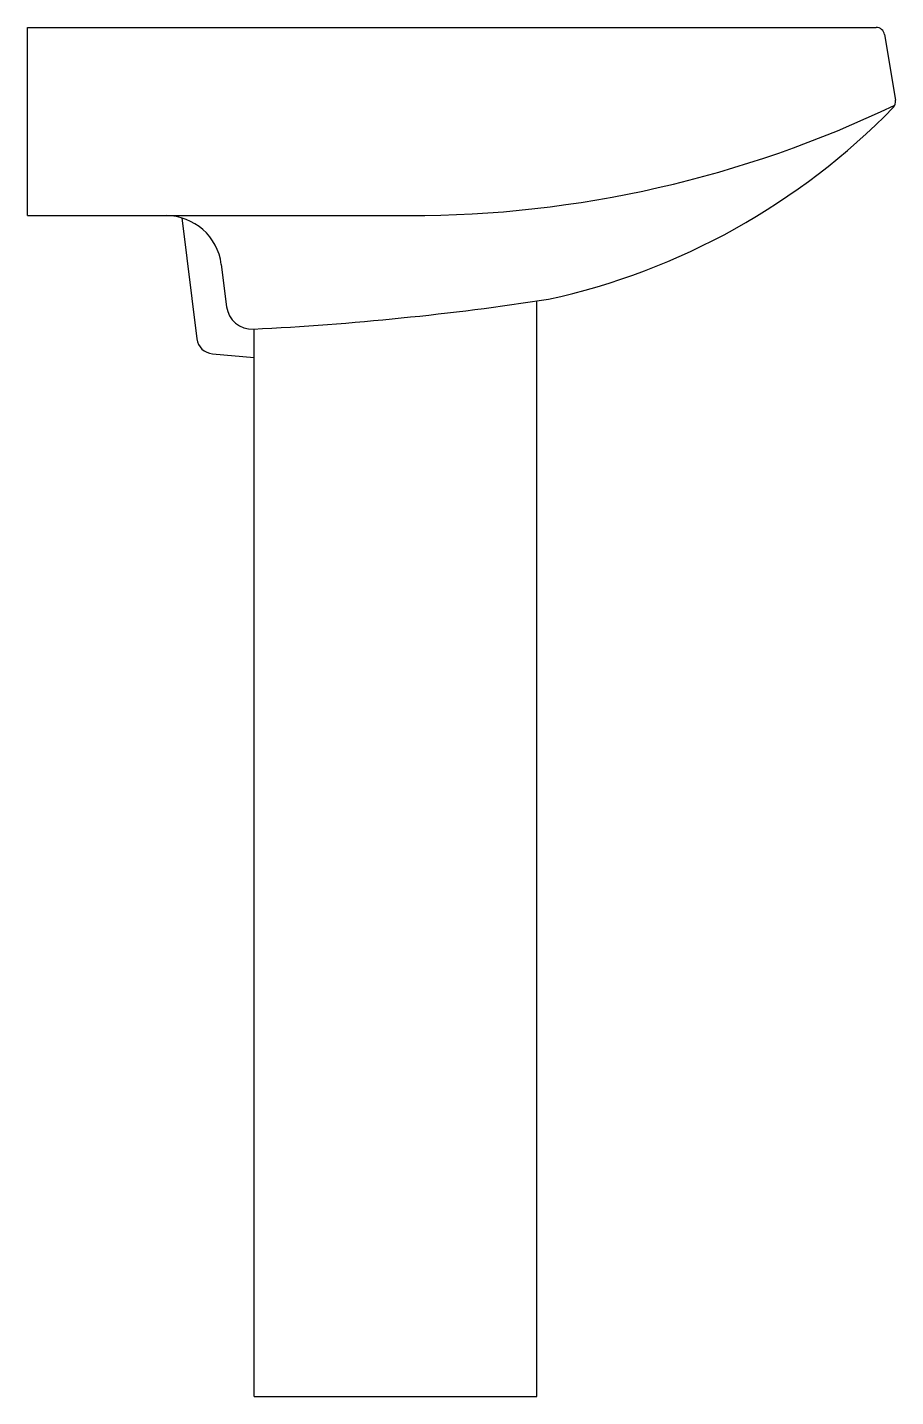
# Model space of a CAD drawing. Extents: x -277.719 to -277.212, y 328.433 to 329.233.
import ezdxf

# ---------------------------------------------------------------- set-up
doc = ezdxf.new("R2010")
doc.units = 0
doc.header["$LTSCALE"] = 0.28
doc.header["$MEASUREMENT"] = 0
doc.linetypes.add('CONTINU', pattern=[0])
doc.layers.get('0').update_dxf_attribs({"linetype": 'CONTINUOUS'})

msp = doc.modelspace()

# ---------------------------------------------------------------- linework, layer by layer
at = {"linetype": 'CONTINU'}
for points in [[(-277.71867, 329.12267), (-277.71867, 329.23267)], [(-277.71867, 329.23267), (-277.22291, 329.23267)], [(-277.21798, 329.22849), (-277.21159, 329.19015)], [(-277.71867, 329.12267), (-277.49565, 329.12267)], [(-277.62851, 329.12136), (-277.61968, 329.05072)], [(-277.6054, 329.0942), (-277.60231, 329.06948)], [(-277.42117, 328.43267), (-277.42117, 329.07279)], [(-277.58617, 328.43267), (-277.58617, 329.05638)], [(-277.61062, 329.04196), (-277.58617, 329.03982)], [(-277.58617, 328.43267), (-277.42117, 328.43267)]]:
    msp.add_lwpolyline(points, dxfattribs=at)
for points in [[(-277.21798, 329.22849, 0.366636), (-277.22291, 329.23267)], [(-277.49565, 329.12267, 0.112461), (-277.21194, 329.1873)], [(-277.4143, 329.07383, 0.147165), (-277.2129, 329.18588)], [(-277.2129, 329.18588, 0.238406), (-277.21159, 329.19015)], [(-277.6054, 329.0942, 0.378244), (-277.63765, 329.12267)], [(-277.58667, 329.05636, 0.025452), (-277.4143, 329.07383)], [(-277.60231, 329.06948, 0.392642), (-277.58667, 329.05636)], [(-277.61968, 329.05072, 0.354551), (-277.61062, 329.04196)]]:
    msp.add_lwpolyline(points, format="xyb", dxfattribs=at)

doc.saveas('drawing.dxf')
